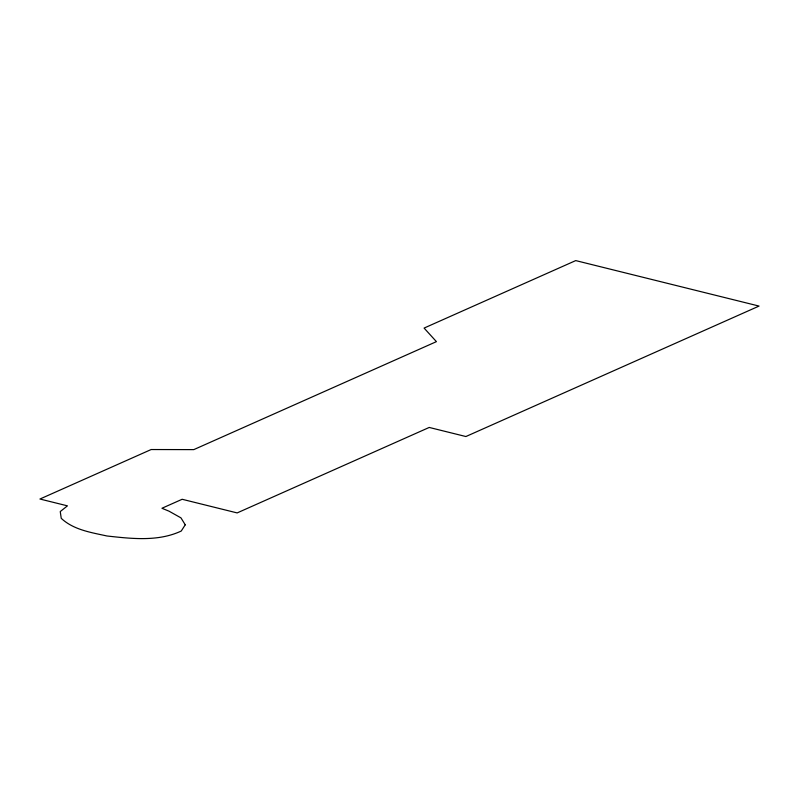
<?xml version="1.0" encoding="UTF-8"?>
<svg xmlns="http://www.w3.org/2000/svg" width="799" height="799" viewBox="0 0 799 799"><rect width="100%" height="100%" fill="white"/><g stroke="black" fill="none" stroke-linecap="round" stroke-linejoin="round"><path stroke-width="1.2" d="M185.248 524.803L181.243 531.035C158.142 541.862 131.535 538.686 106.976 535.989C91.066 532.474 73.608 529.897 61.243 518.331L60.245 511.56L67.446 505.847L39.95 499.025L151.151 449.537L193.807 449.617L436.424 341.642L424.089 328.079L575.729 260.594L759.05 306.077L465.887 436.534L429.223 427.445L237.153 512.918L182.152 499.275L161.937 508.264L168.969 511.15L180.964 517.872L185.248 524.803"/></g></svg>
